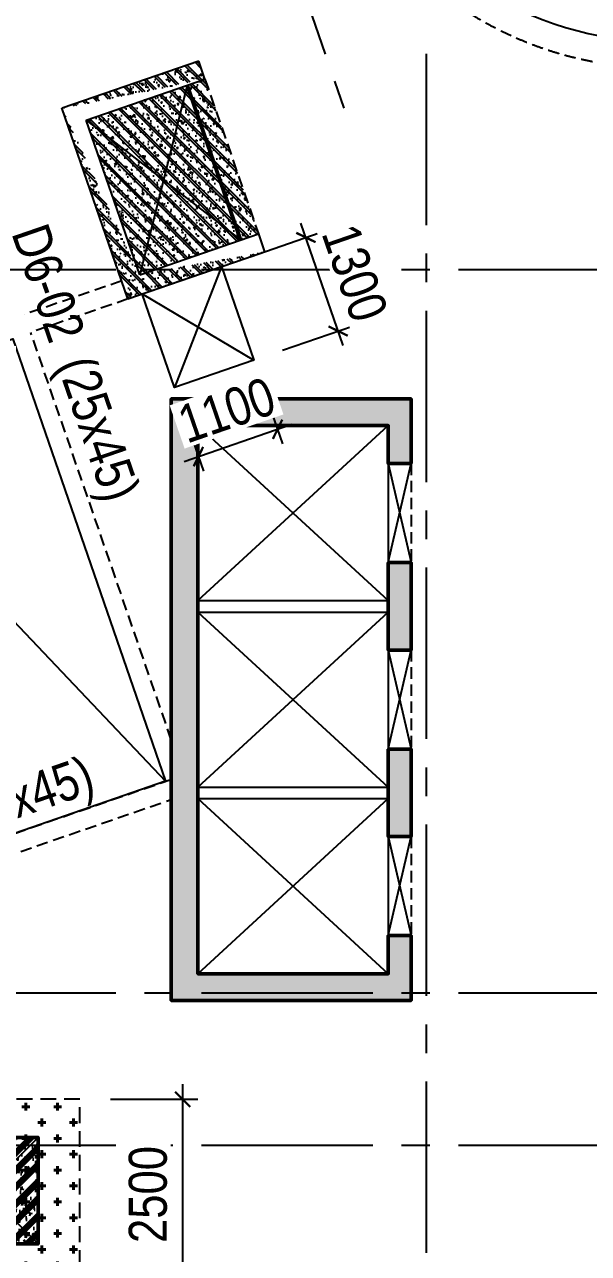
# Model space of a CAD drawing. Header units: millimetres. Extents: x -80883 to 1826631, y -376836 to 309394.
# Drawn here: x 1561024 to 1568432, y -328750 to -312610 of the extents above; entities that cross this region are included whole.
import ezdxf
from ezdxf.enums import TextEntityAlignment as Align

# ---------------------------------------------------------------- set-up
doc = ezdxf.new("R2010")
doc.units = ezdxf.units.MM
doc.header["$LTSCALE"] = 100
doc.header["$PDMODE"] = 32
doc.header["$PDSIZE"] = 2.5
for name, pattern in [('CENTER2', [1.125, 0.75, -0.125, 0.125, -0.125]), ('DASHED', [4.5, 3, -1.5]), ('HIDDEN', [0.375, 0.25, -0.125])]:
    doc.linetypes.add(name, pattern=pattern)
for name, color, linetype, lineweight in [('0-Hatch', 250, 'Continuous', 40), ('ccu12-Tencaukien', 9, 'Continuous', 15), ('KT-Net cot vach', 6, 'Continuous', 50), ('ST_MBDV Cot vach 220805$0$Xref_ST_MBDV Cot vach 30.7.2022$0$KT-Net cot vach', 6, 'Continuous', 50)]:
    doc.layers.add(name, color=color, linetype=linetype, lineweight=lineweight)
for name, color, linetype in [('0-khuat', 3, 'HIDDEN'), ('A-GLAZ', 135, 'Continuous'), ('ccu11-Khuat', 9, 'DASHED'), ('ccu11-Thay', 7, 'Continuous'), ('ccu12-Manh', 8, 'Continuous'), ('ccu12-Text', 31, 'Continuous'), ('ccu12-Truc', 13, 'CENTER2'), ('KC2-DIM', 251, 'Continuous'), ('KT-Hatch', 251, 'Continuous'), ('xref.asix of  podium$0$xref.asix of  podium$0$Xref_ST_MBDV Cot vach 30.7.2022$0$KT-Net cot vach', 6, 'Continuous'), ('Xref_ST_MBDV Cot vach 30.7.2022$0$KT-Net cot vach', 6, 'Continuous'), ('Xref_ST_MBDV Cot vach 30.7.2022|Xref_ST_MBDV Cot vach 30.7.2022|Xref_ST_MBDV Cot vach 30.7.2022|Xref_ST_MBDV Cot vach 30.7.2022|KC-Betong', 6, 'Continuous')]:
    doc.layers.add(name, color=color, linetype=linetype)
doc.styles.add('Arial Narrow', font='ARIALN.TTF')
doc.dimstyles.new('ccu12-200', dxfattribs={"dimscale": 200, "dimtxt": 2.5, "dimasz": 1, "dimexe": 1, "dimexo": 2, "dimgap": 1, "dimtad": 1, "dimdec": 0, "dimrnd": 5, "dimdsep": 46, "dimtxsty": 'Arial Narrow', "dimblk": 'ARCHTICK', "dimcen": -1, "dimdle": 1, "dimclrd": 256, "dimclre": 256, "dimclrt": 3, "dimadec": 0, "dimazin": 2, "dimtfac": 0.1, "dimtdec": 0, "dimtmove": 0, "dimatfit": 1, "dimldrblk": 'ARCHTICK', "dimfxl": 1, "dimtvp": 0.8333333333333334, "dimtolj": 1, "dimtzin": 12, "dimarcsym": 0})

# ---------------------------------------------------------------- blocks, each defined once
blk = doc.blocks.new('Grid-ST-flat-3')
at = {"layer": 'ccu12-Truc', "ltscale": 30}
for p, q in [((361622.2284453712, -32650.9097540056), (374729.8888652188, -70616.82275023795)), ((375799.3874795342, -69862.92378625314), (375799.3874795342, -104409.5824195731)), ((366096.2468389632, -72696.27186137123), (425824.0468604062, -72696.27186137007)), ((366096.2468389795, -82196.27186137065), (425824.0468603974, -82196.27186136972)), ((366096.2468389806, -84196.27186137141), (425824.046860399, -84196.27186136867))]:
    blk.add_line(p, q, dxfattribs=at)
blk = doc.blocks.new('LOI-B2-T1-PN')
at = {"layer": 'KT-Hatch'}
h = blk.add_hatch(dxfattribs=at)
h.set_pattern_fill('BTCT', color=256, scale=30)
h.set_pattern_definition([(49.99999999999999, (106559.8543703833, -42147.03074568097), (215.178054780226, -18.82564049477853), [22.5, -247.5]), (355, (106559.8543703833, -42147.03074568097), (-41.6254000839, 225.6576401100035), [18, -198]), (100.4514, (106577.7858743833, -42148.59954768099), (173.5528145142065, 206.8318626182861), [19.122057, -210.3426336]), (46.18420000000001, (106559.8543703833, -42087.03074568097), (320.1723145876933, -49.65570429870542), [33.75, -371.25]), (96.6356, (106586.5353938832, -42091.16873778094), (280.398811664611, 292.2353612701325), [28.6830864, -315.5139]), (351.1842, (106559.8543703833, -42087.03074568097), (280.3985835400882, 292.2355802775974), [27, -297]), (21, (106589.8543703833, -42102.03074568097), (179.0721156355385, -120.7856671996016), [22.5, -247.5]), (326.0000000000001, (106589.8543703833, -42102.03074568097), (72.99459957647451, 217.5450135140559), [18, -198]), (71.4514, (106604.7770402834, -42112.09622748097), (252.066788574447, 96.75914901298572), [19.122057, -210.3426336]), (37.50000000000001, (106559.8543703833, -42147.03074568097), (3.647956595187201, 99.86815614939344), [0, -195.6, 0, -201, 0, -198.75]), (7.499999999999999, (106559.8543703833, -42147.03074568097), (78.92086123264458, 118.3235135647081), [0, -114.6, 0, -191.1, 0, -75.75]), (327.5, (106492.9543703834, -42147.03074568097), (160.1467308517227, -6.766461520313927), [0, -75, 0, -234, 0, -310.5]), (317.5, (106462.9543703834, -42147.03074568097), (174.9558508027159, 30.03149469969532), [0, -97.5, 0, -155.4, 0, -220.5]), (45, (106559.8543703833, -42147.03074568097), (-79.5495128834866, 79.5495128834866), []), (45, (106612.8873788833, -42147.03074568097), (-79.5495128834866, 79.5495128834866), [])])
h.paths.add_polyline_path([(69636.8044904063, -22526.61616688792), (69936.80449040676, -22526.61616688792), (69936.80449040676, -21376.61616688804), (69636.8044904063, -21376.61616688804)], flags=17)
h.paths.add_polyline_path([(69936.80449040583, -18926.61616688804), (69636.80449040537, -18926.61616688804), (69636.80449040537, -20076.61616688792), (69936.80449040583, -20076.61616688792)], flags=17)
h.paths.add_polyline_path([(69636.8044904049, -17626.6161668881), (69936.8044904049, -17626.61616688792), (69936.8044904049, -17126.61616688786), (72436.80449040863, -17126.61616688699), (72436.80449041096, -24326.61616688705), (69936.80449040723, -24326.61616688786), (69936.80449040723, -23826.61616688798), (69636.80449040723, -23826.61616688804), (69636.8044904077, -24676.61616688804), (72786.80449041142, -24676.61616688699), (72786.8044904077, -13976.61616688693), (69636.80449040397, -13976.61616688804), (69636.80449040397, -14901.61616688716), (69936.80449040397, -14901.61616688705), (69936.80449040397, -14326.6161668881), (72436.8044904077, -14326.61616688705), (72436.80449040863, -16776.61616688705), (69936.8044904049, -16776.61616688792), (69936.80449040444, -16201.61616688705), (69636.80449040397, -16201.61616688722)])
h.paths.add_polyline_path([(66336.80449040723, -24326.6161668892), (63836.80449040723, -24326.61616689002), (63836.8044904049, -17126.61616689002), (66336.8044904049, -17126.6161668892), (66336.8044904049, -17626.6161668881), (66636.8044904049, -17626.61616688798), (66636.8044904049, -16776.61616688909), (63486.8044904049, -16776.61616689019), (63486.80449040723, -24676.61616689013), (66636.8044904077, -24676.61616688909), (66636.80449040723, -23826.61616688792), (66336.80449040723, -23826.61616688804)])
h.paths.add_polyline_path([(66336.8044904063, -22526.61616688786), (66636.80449040676, -22526.61616688786), (66636.80449040676, -21376.61616688798), (66336.8044904063, -21376.61616688798)], flags=17)
h.paths.add_polyline_path([(66336.8044904049, -20076.61616688792), (66636.80449040583, -20076.61616688792), (66636.80449040583, -18926.61616688792), (66336.8044904049, -18926.61616688792)], flags=17)
at = {"ltscale": 0.5}
for points in [[(63836.80449040537, -19426.61616689002), (66336.8044904049, -19426.61616688914)], [(63836.8044904049, -19576.61616688996), (66336.8044904042, -19576.61616688914)], [(63836.8044904063, -21876.61616688996), (66336.8044904056, -21876.61616688914)], [(63836.80449040583, -22026.61616688996), (66336.8044904049, -22026.61616688914)]]:
    blk.add_lwpolyline(points, dxfattribs=at)
at = {"layer": 'ccu11-Khuat', "color": 6, "ltscale": 0.5}
for points in [[(66636.8044904049, -17626.61616688798), (66636.8044904049, -18926.61616688792)], [(66636.8044904049, -20076.6161668878), (66636.8044904049, -21376.61616688775)], [(66636.8044904063, -22526.61616688775), (66636.8044904063, -23826.61616688769)]]:
    blk.add_lwpolyline(points, dxfattribs=at)
at = {"layer": 'ccu11-Thay', "color": 6, "ltscale": 0.5}
for points in [[(66336.8044904049, -17626.6161668881), (66336.8044904049, -18926.61616688792)], [(66336.8044904049, -20076.61616688792), (66336.8044904049, -21376.61616688775)], [(66336.8044904063, -22526.61616688786), (66336.8044904063, -23826.61616688769)]]:
    blk.add_lwpolyline(points, dxfattribs=at)
at = {"layer": 'KC2-DIM', "color": 252, "ltscale": 0.5}
for points in [[(63836.80449040118, -17126.61616689007), (66336.80449040537, -19426.61616688926)], [(63836.8044904063, -19426.61616689007), (66336.8044904049, -17126.6161668892)], [(63836.80449040118, -19576.61616689002), (66336.80449040537, -21876.6161668892)], [(63836.8044904063, -21876.61616689002), (66336.8044904049, -19576.61616688914)], [(63836.80449040118, -22026.61616689002), (66336.80449040537, -24326.6161668892)], [(63836.8044904063, -24326.61616689002), (66336.8044904049, -22026.61616688914)]]:
    blk.add_lwpolyline(points, dxfattribs=at)
at = {"layer": 'KC2-DIM', "ltscale": 0.5}
for points in [[(66336.8044904049, -17626.6161668881), (66636.8044904049, -18926.61616688792)], [(66336.8044904049, -18926.61616688792), (66636.8044904049, -17626.61616688798)], [(66336.8044904049, -20076.61616688792), (66636.8044904049, -21376.61616688775)], [(66336.8044904049, -21376.61616688775), (66636.8044904049, -20076.6161668878)], [(66336.8044904063, -22526.61616688786), (66636.8044904063, -23826.61616688769)], [(66336.8044904063, -23826.61616688769), (66636.8044904063, -22526.61616688775)]]:
    blk.add_lwpolyline(points, dxfattribs=at)
at = {"layer": 'ST_MBDV Cot vach 220805$0$Xref_ST_MBDV Cot vach 30.7.2022$0$KT-Net cot vach'}
blk.add_lwpolyline([(66636.8044904049, -17626.61616688798), (66636.8044904049, -16776.61616688909), (63486.8044904049, -16776.61616689019), (63486.80449040723, -24676.61616689013), (66636.8044904077, -24676.61616688909), (66636.80449040723, -23826.61616688792), (66336.80449040723, -23826.61616688804), (66336.80449040723, -24326.6161668892), (63836.80449040723, -24326.61616689002), (63836.8044904049, -17126.61616689002), (66336.8044904049, -17126.6161668892), (66336.8044904049, -17626.6161668881)], close=True, dxfattribs=at)
at = {"layer": 'ST_MBDV Cot vach 220805$0$Xref_ST_MBDV Cot vach 30.7.2022$0$KT-Net cot vach', "color": 6}
for points in [[(66336.8044904049, -18926.61616688792), (66636.80449040583, -18926.61616688792), (66636.80449040583, -20076.61616688792), (66336.8044904049, -20076.61616688792)], [(66336.8044904063, -21376.61616688798), (66636.80449040676, -21376.61616688798), (66636.80449040676, -22526.61616688786), (66336.8044904063, -22526.61616688786)]]:
    blk.add_lwpolyline(points, close=True, dxfattribs=at)
blk = doc.blocks.new('LOI-KD-PN')
at = {"layer": 'xref.asix of  podium$0$xref.asix of  podium$0$Xref_ST_MBDV Cot vach 30.7.2022$0$KT-Net cot vach'}
h = blk.add_hatch(dxfattribs=at)
h.set_pattern_fill('1BETONG2-BOP', color=250, scale=30, angle=1.959221683781526e-11, style=0, pattern_type=2)
h.set_pattern_definition([(50.0000000000196, (116462.5052077193, -202415.597105924), (215.1780547802325, -18.82564049470495), [22.5, -247.5]), (355.0000000000196, (116462.5052077193, -202415.597105924), (-41.62540008397717, 225.6576401099893), [18, -198]), (100.4514000000195, (116480.4367117193, -202417.1659079241), (173.5528145141357, 206.8318626183454), [19.122057, -210.3426336]), (46.18420000001959, (116462.5052077193, -202355.597105924), (320.1723145877103, -49.65570429859594), [33.75, -371.25]), (96.63560000001934, (116489.1862312183, -202359.7350980241), (280.3988116645111, 292.2353612702284), [28.68308639999998, -315.5138999999996]), (351.1842000000196, (116462.5052077193, -202355.597105924), (280.3985835399882, 292.2355802776933), [27, -297]), (21.00000000001959, (116492.5052077193, -202370.597105924), (179.0721156355798, -120.7856671995404), [22.5, -247.5]), (226.0000000000196, (116492.5052077193, -202370.597105924), (201.5646367418432, -109.6619427481084), [18, -198]), (71.4514000000196, (116507.427877618, -202380.6625877242), (252.0667885744139, 96.7591490130719), [19.122057, -210.3426336]), (67.5000000000196, (116462.5052077193, -202415.597105924), (-46.77485499139181, 88.31233855206342), [0, -195.6, 0, -201, 0, -198.75]), (4.500000000019592, (116462.5052077193, -202415.597105924), (85.00527716358108, 114.0309565615529), [0, -114.5999999999988, 0, -191.0999999999975, 0, -75.74999999999876]), (327.5000000000196, (116395.6052077189, -202415.5971059243), (160.146730851725, -6.766461520259165), [0, -74.99999999999876, 0, -233.9999999999975, 0, -310.4999999999951]), (317.5000000000196, (116365.6052077189, -202415.5971059243), (174.9558508027056, 30.03149469975515), [0, -97.5, 0, -155.4, 0, -220.5]), (315.0000000000196, (116462.5052077193, -202415.597105924), (90.15611460125399, 90.15611460131564), []), (315.0000000000196, (116462.5052077193, -202378.847105924), (90.15611460125399, 90.15611460131564), [])])
edge = h.paths.add_edge_path()
edge.add_line((360.6418855860829, 4437.403951028595), (-1435.29047197476, 3817.361773282057))
edge.add_line((442.2284024748951, 4201.091252757935), (-1117.40916496329, 3662.62930102367))
edge.add_line((-570.4991636015475, 1312.476543052355), (-1436.987392965704, 3822.231577460188))
edge.add_line((-415.7769247964025, 1630.374288916821), (-1117.409164961427, 3662.62930102367))
edge.add_line((-570.4991636015475, 1312.476543052355), (1225.447126176208, 1932.523638988845))
edge.add_line((-415.7769247964025, 1630.374288916821), (1143.860642641783, 2168.836240651086))
edge.add_line((1143.860642641783, 2168.836240651086), (1225.447126176208, 1932.523638988845))
edge.add_line((442.2284024748951, 4201.091252757935), (360.6418855860829, 4437.403951028595))
at = {"layer": 'Xref_ST_MBDV Cot vach 30.7.2022$0$KT-Net cot vach'}
h = blk.add_hatch(dxfattribs=at)
h.set_pattern_fill('1BETONG2-BOP', color=250, scale=30, angle=1.959221683781526e-11, style=0, pattern_type=2)
h.set_pattern_definition([(50.0000000000196, (116462.5052077183, -202415.5971059242), (215.1780547802325, -18.82564049470495), [22.5, -247.5]), (355.0000000000196, (116462.5052077183, -202415.5971059242), (-41.62540008397717, 225.6576401099893), [18, -198]), (100.4514000000195, (116480.4367117183, -202417.1659079242), (173.5528145141357, 206.8318626183454), [19.122057, -210.3426336]), (46.18420000001959, (116462.5052077183, -202355.5971059242), (320.1723145877103, -49.65570429859594), [33.75, -371.25]), (96.63560000001934, (116489.1862312183, -202359.7350980241), (280.3988116645111, 292.2353612702284), [28.68308639999998, -315.5138999999996]), (351.1842000000196, (116462.5052077183, -202355.5971059242), (280.3985835399882, 292.2355802776933), [27, -297]), (21.00000000001959, (116492.5052077183, -202370.5971059242), (179.0721156355798, -120.7856671995404), [22.5, -247.5]), (226.0000000000196, (116492.5052077183, -202370.5971059242), (201.5646367418432, -109.6619427481084), [18, -198]), (71.4514000000196, (116507.4278776185, -202380.6625877242), (252.0667885744139, 96.7591490130719), [19.122057, -210.3426336]), (67.5000000000196, (116462.5052077183, -202415.5971059242), (-46.77485499139181, 88.31233855206342), [0, -195.6, 0, -201, 0, -198.75]), (4.500000000019592, (116462.5052077183, -202415.5971059242), (85.00527716358108, 114.0309565615529), [0, -114.5999999999991, 0, -191.0999999999983, 0, -75.74999999999913]), (327.5000000000196, (116395.6052077184, -202415.5971059242), (160.146730851725, -6.766461520259165), [0, -74.99999999999913, 0, -233.9999999999983, 0, -310.4999999999965]), (317.5000000000196, (116365.6052077184, -202415.5971059242), (174.9558508027056, 30.03149469975515), [0, -97.5, 0, -155.4, 0, -220.5]), (315.0000000000196, (116462.5052077183, -202415.5971059242), (90.15611460125399, 90.15611460131564), []), (315.0000000000196, (116462.5052077183, -202378.8471059242), (90.15611460125399, 90.15611460131564), [])])
edge = h.paths.add_edge_path()
edge.add_line((360.6418855867814, 4437.403951028653), (-1435.290471974877, 3817.361773282173))
edge.add_line((442.2284024755936, 4201.091252757935), (-1117.409164962359, 3662.62930102367))
edge.add_line((-570.499163600849, 1312.476543052355), (-1436.987392965821, 3822.23157746013))
edge.add_line((-415.7769247966353, 1630.374288916821), (-1117.409164962359, 3662.62930102367))
edge.add_line((-570.499163600849, 1312.476543052355), (1225.447126176325, 1932.523638988787))
edge.add_line((-415.7769247966353, 1630.374288916821), (1143.860642641317, 2168.836240651028))
edge.add_line((1143.860642641084, 2168.836240651028), (1225.447126175975, 1932.523638988787))
edge.add_line((442.2284024755936, 4201.091252757935), (360.6418855868978, 4437.403951028653))
at = {"layer": 'ccu11-Khuat', "color": 6, "ltscale": 0.5, "elevation": 5.849214727798868e-05}
blk.add_lwpolyline([(442.2284024746623, 4201.091252757935), (1143.864305755822, 2168.837505334464)], dxfattribs=at)
at = {"layer": 'KC2-DIM', "color": 252, "ltscale": 0.5}
for points, elevation in [([(205.9159478715155, 4119.504343272652), (-415.7769247964025, 1630.374288916879)], 5.849214727798868e-05), ([(-1117.409164962592, 3662.62930102367), (907.5518511524424, 2087.250595849182)], 6.255962972533113e-05)]:
    blk.add_lwpolyline(points, dxfattribs=dict(at, elevation=elevation))
at = {"layer": 'ST_MBDV Cot vach 220805$0$Xref_ST_MBDV Cot vach 30.7.2022$0$KT-Net cot vach', "color": 6, "elevation": 5.849214727798868e-05}
blk.add_lwpolyline([(205.9159478715155, 4119.504343272652), (907.5518511524424, 2087.250595849182)], dxfattribs=at)
at = {"layer": 'xref.asix of  podium$0$xref.asix of  podium$0$Xref_ST_MBDV Cot vach 30.7.2022$0$KT-Net cot vach'}
for p, q in [((360.6418855860829, 4437.403951028595, 6.058219431352707e-05), (-1435.29047197476, 3817.361773282173, 6.526592641280249e-05)), ((442.2284024748951, 4201.091252757935, 5.849214727801644e-05), (360.6418855860829, 4437.403951028595, 6.058219431352707e-05)), ((-1117.40916496329, 3662.62930102367, 6.255962972533113e-05), (442.2284024748951, 4201.091252757935, 5.849214727801644e-05)), ((-570.4991636015475, 1312.476543052355, 4.311176667534666e-05), (-1436.987392965704, 3822.231577460188, 6.530907603666258e-05)), ((-415.7769247964025, 1630.374288916821, 4.45855276371282e-05), (-1117.40916496329, 3662.62930102367, 6.255962972533113e-05)), ((-415.7769247964025, 1630.374288916821, 4.45855276371282e-05), (1143.860642641783, 2168.836240651086, 4.05180451898135e-05)), ((1143.860642641783, 2168.836240651086, 4.05180451898135e-05), (1225.447126176208, 1932.523638988845, 3.842799900875826e-05)), ((-570.4991636015475, 1312.476543052355, 4.311176667534666e-05), (1225.447126176208, 1932.523638988845, 3.842799900874438e-05))]:
    blk.add_line(p, q, dxfattribs=at)
at = {"layer": 'Xref_ST_MBDV Cot vach 30.7.2022$0$KT-Net cot vach'}
for p, q in [((360.6418855867814, 4437.403951028653, 6.058219431354095e-05), (-1435.29047197476, 3817.361773282173, 6.526592641280249e-05)), ((442.2284024755936, 4201.091252757935, 5.849214727803032e-05), (360.6418855867814, 4437.403951028653, 6.058219431354095e-05)), ((442.2320668317843, 4201.092513844837, 2.881135378197952e-05), (360.6455499429721, 4437.405212115613, 3.090140081749015e-05)), ((-1117.409164962592, 3662.62930102367, 6.255962972533113e-05), (442.2284024755936, 4201.091252757935, 5.849214727801644e-05)), ((-570.499163600849, 1312.476543052355, 4.311176667536054e-05), (-1436.987392965937, 3822.23157746013, 6.530907603667646e-05)), ((-415.7769247966353, 1630.374288916821, 4.458552763714208e-05), (-1117.409164962592, 3662.62930102367, 6.255962972533113e-05)), ((-415.7769247966353, 1630.374288916821, 4.458552763714208e-05), (1143.860642641084, 2168.836240651028, 4.051804518982738e-05)), ((1143.860642641084, 2168.836240651028, 4.051804518982738e-05), (1225.447126175975, 1932.523638988787, 3.842799900875826e-05)), ((1143.864306997275, 2168.837501737988, 1.083725169377658e-05), (1225.450790532166, 1932.524900075747, 8.747205512721345e-06)), ((-570.499163600849, 1312.476543052355, 4.311176667536054e-05), (1225.447126175975, 1932.523638988787, 3.842799900875826e-05))]:
    blk.add_line(p, q, dxfattribs=at)
blk = doc.blocks.new('*U151')
h = blk.add_hatch()
h.set_pattern_fill('VATLIEU04', color=250, scale=40, style=0, pattern_type=2)
h.set_pattern_definition([(49.99999999999999, (550, -550), (286.9040730403014, -25.10085399303804), [30, -330]), (355, (550, -550), (-55.50053344520001, 300.8768534800047), [24, -264]), (100.4514, (573.908672, -552.091736), (231.4037526856086, 275.7758168243814), [25.496076, -280.4568448]), (46.18420000000001, (550, -470), (426.8964194502578, -66.20760573160723), [45, -495]), (96.6356, (585.574698, -475.5173228), (373.8650822194813, 389.6471483601767), [38.2441152, -420.6852]), (351.1842, (550, -470), (373.8647780534509, 389.6474403701299), [36, -396]), (21, (590, -490), (238.7628208473847, -161.0475562661355), [30, -330]), (326.0000000000001, (590, -490), (97.32613276863269, 290.0600180187412), [24, -264]), (71.4514, (609.8968932, -503.4206424), (336.089051432596, 129.012198683981), [25.496076, -280.4568448]), (37.50000000000001, (550, -550), (4.863942126916267, 133.1575415325246), [0, -260.8, 0, -268, 0, -265]), (7.499999999999999, (550, -550), (105.2278149768594, 157.7646847529441), [0, -152.8, 0, -254.8, 0, -101]), (327.5, (460.8, -550), (213.5289744689636, -9.021948693751902), [0, -100, 0, -312, 0, -414]), (317.5, (420.8, -550), (233.2744677369545, 40.04199293292709), [0, -130, 0, -207.2, 0, -294]), (45, (550, -550), (-120.2081528017131, 120.2081528017131), []), (45, (550, -501), (-120.2081528017131, 120.2081528017131), [])])
h.paths.add_polyline_path([(-475, 475), (1025, 475), (1025, -1025), (-475, -1025)])
at = {"color": 6, "ltscale": 0.25}
blk.add_lwpolyline([(-475, 475), (1025, 475), (1025, -1025), (-475, -1025)], close=True, dxfattribs=at)
at = {"layer": 'Defpoints', "linetype": 'ByBlock', "ltscale": 30}
for p, q in [((1025, 475), (-475, -1025)), ((-475, 475), (1025, -1025))]:
    blk.add_line(p, q, dxfattribs=at)
blk = doc.blocks.new('*U150')
h = blk.add_hatch()
h.set_pattern_fill('VATLIEU04', color=250, scale=40, style=0, pattern_type=2)
h.set_pattern_definition([(49.99999999999999, (-549.9999999999709, 3049.999999999996), (286.9040730403014, -25.10085399303804), [30, -330]), (355, (-549.9999999999709, 3049.999999999996), (-55.50053344520001, 300.8768534800047), [24, -264]), (100.4514, (-526.0913279999709, 3047.908263999996), (231.4037526856086, 275.7758168243814), [25.496076, -280.4568448]), (46.18420000000001, (-549.9999999999709, 3129.999999999996), (426.8964194502578, -66.20760573160723), [45, -495]), (96.6356, (-514.4253019999708, 3124.482677199996), (373.8650822194813, 389.6471483601767), [38.2441152, -420.6852]), (351.1842, (-549.9999999999709, 3129.999999999996), (373.8647780534509, 389.6474403701299), [36, -396]), (21, (-509.9999999999709, 3109.999999999996), (238.7628208473847, -161.0475562661355), [30, -330]), (326.0000000000001, (-509.9999999999709, 3109.999999999996), (97.32613276863269, 290.0600180187412), [24, -264]), (71.4514, (-490.1031067999709, 3096.579357599996), (336.089051432596, 129.012198683981), [25.496076, -280.4568448]), (37.50000000000001, (-549.9999999999709, 3049.999999999996), (4.863942126916267, 133.1575415325246), [0, -260.8, 0, -268, 0, -265]), (7.499999999999999, (-549.9999999999709, 3049.999999999996), (105.2278149768594, 157.7646847529441), [0, -152.8, 0, -254.8, 0, -101]), (327.5, (-639.1999999999709, 3049.999999999996), (213.5289744689636, -9.021948693751902), [0, -100, 0, -312, 0, -414]), (317.5, (-679.1999999999709, 3049.999999999996), (233.2744677369545, 40.04199293292709), [0, -130, 0, -207.2, 0, -294]), (45, (-549.9999999999709, 3049.999999999996), (-120.2081528017131, 120.2081528017131), []), (45, (-549.9999999999709, 3098.999999999996), (-120.2081528017131, 120.2081528017131), [])])
h.paths.add_polyline_path([(-475, -474.9999999999998), (-75, -475.0000000000038), (-74.9999999999709, 2524.999999999996), (-474.9999999999709, 2525)])
at = {"color": 6, "ltscale": 0.25}
blk.add_lwpolyline([(-475, -474.9999999999998), (-75, -475.0000000000038), (-74.9999999999709, 2524.999999999996), (-474.9999999999709, 2525)], close=True, dxfattribs=at)
at = {"layer": 'Defpoints', "linetype": 'ByBlock', "ltscale": 30}
for p, q in [((-75, -475.0000000000038), (-474.9999999999709, 2525)), ((-475, -474.9999999999998), (-74.9999999999709, 2524.999999999996))]:
    blk.add_line(p, q, dxfattribs=at)
blk = doc.blocks.new('MBDVCOTVACH-T2-T6-PN')
at = {"layer": 'KT-Net cot vach', "xscale": 0.9333333333333333, "yscale": 0.9333333333333333, "zscale": 0.9333333333333333}
blk.add_blockref('*U151', (60780.13856793079, -26919.94949445577), dxfattribs=at)
at = {"layer": 'Xref_ST_MBDV Cot vach 30.7.2022|Xref_ST_MBDV Cot vach 30.7.2022|Xref_ST_MBDV Cot vach 30.7.2022|Xref_ST_MBDV Cot vach 30.7.2022|KC-Betong', "linetype": 'ByBlock', "xscale": -0.9999999999999989, "rotation": 289.0471379532163}
blk.add_blockref('*U150', (59241.89047800889, -11945.67000419629), dxfattribs=at)
blk = doc.blocks.new('*U693')
at = {"layer": 'ccu12-Tencaukien', "color": 8, "ltscale": 10000}
blk.add_line((360.6565736538532, -155.3215232637356), (354.4065714950475, -155.3215232637356), dxfattribs=at)
at = {"layer": 'ccu12-Text', "color": 2, "style": 'Arial Narrow', "width": 0.8}
blk.add_attdef('SH', text='', height=300, dxfattribs=at).set_placement((275.6048113084853, 5.864471777974813), align=Align.BOTTOM_RIGHT)
at = {"layer": 'ccu12-Text', "color": 31, "style": 'Arial Narrow', "width": 0.8}
for tag, p in [('(', (507.5315725744504, -75.41116959831947)), ('KT', (632.605666770517, -75.41116959831947)), (')', (962.8971199221714, -75.41116959831947))]:
    blk.add_attdef(tag, text='', height=250, dxfattribs=at).set_placement(p, align=Align.BOTTOM_LEFT)
blk = doc.blocks.new('MBKC-T6-PN')
at = {"layer": 'ccu11-Khuat', "ltscale": 0.5}
for p, q in [((62834.71884077182, -15227.827014465, 1.470225069615539e-08), (61558.62709774124, -15668.39530091808, 1.470225069615539e-08)), ((62916.30532691325, -15464.13962367509, 1.470225069615539e-08), (61640.21358333342, -15904.70791031764, 1.470225069615539e-08)), ((63486.80449040607, -21253.29858161561, 1.470225069615539e-08), (61640.21358333365, -15904.70791031758, 1.470225069615539e-08)), ((58873.73814879521, -23366.0784705304, 1.470225069615539e-08), (63486.80449040607, -21773.42597347358, 1.470225069615539e-08)), ((58955.32463232987, -23602.39107219275, 1.470225069615539e-08), (63486.8044904063, -22037.90615546209, 1.470225069615539e-08))]:
    blk.add_line(p, q, dxfattribs=at)
at = {"layer": 'ccu11-Khuat', "ltscale": 0.5, "elevation": -0.0003901197252574179}
blk.add_lwpolyline([(31224.41949791997, 10401.15608117677, -0.1203839840985264), (42572.85465626395, 11719.39024886949), (58379.85115727969, 7611.132730447047, -0.2258253160871416), (60186.44089432061, 5977.409135053749), (65551.80771612958, -9531.095751609828, 0.2919429440186994), (69736.50495830015, -12426.6161779894), (99368.00793614518, -12426.6161779894, -0.2609853684017961), (101894.5837610736, -14307.26193159987), (105248.9736585456, -29866.61846812873, -0.450430548376512), (100589.6931814908, -35326.6158653514), (55455.61416863091, -35326.6158653514, -0.3270381078692864), (50922.90468503162, -31997.94642836676), (46413.0024276413, -18965.37748569861, 0.4276044270060953), (30445.87231722521, -12504.80555859185), (12824.43251889106, -18584.35473983688, -0.1315578741241553), (10225.70651983377, -18473.84767023224), (9061.065310114762, -18020.38528109412, -0.1846755877232493), (7455.469289202709, -16623.04162249499), (2976.957835427951, -9107.263866643538, -0.02202630655650502), (-406.9169527727645, -3413.25466246967, -0.3992423458823245), (1800.966408062493, 257.1217708188342)], format="xyb", close=True, dxfattribs=at)
at = {"layer": 'ccu11-Thay', "elevation": -0.0003901197252574179}
blk.add_lwpolyline([(31106.50862324028, 10730.72166345781, -0.1205795836710196), (42638.87427653908, 12063.859528495), (58473.93031160696, 7948.309303218033, -0.2272385897093211), (60513.964432284, 6101.209794561379), (65878.81921774126, -9405.815059417277, 0.2908633368540378), (69743.13952882006, -12076.6161779894), (99390.07919017388, -12076.6161779894, -0.2655275921417467), (102229.2245215473, -14198.71881677723), (105593.7353260962, -29805.02123810095, -0.4513714951595503), (100592.7770390881, -35676.6158653514), (55455.39553553029, -35676.6158653514, -0.3267809868965265), (50590.57907296135, -32107.86789232772), (46084.8424524439, -19087.33667168533, 0.427810969143063), (30575.2745344413, -12830.40558466513), (12920.16765186726, -18921.57020124164, -0.1330764012900887), (10109.49357222929, -18804.19336872117), (8937.306803341722, -18347.79305564612, -0.183720991931343), (7150.621857264778, -16795.18900673359), (2680.126648878446, -9292.86400619999, -0.02215701127767281), (-737.5723420327995, -3537.213185448665, -0.4024491153328594), (1696.95094252727, 591.477936539799), (31106.50862324028, 10730.72166345781)], format="xyb", dxfattribs=at)
at = {"layer": 'ccu11-Thay', "elevation": 1.470225069615539e-08}
blk.add_lwpolyline([(60764.23894999898, -22713.38661975134), (58757.19985070452, -16900.06299943721), (61403.90097388555, -15986.29438917787), (63410.94008861785, -21799.61800416256)], close=True, dxfattribs=at)
at = {"layer": 'ccu12-Manh', "ltscale": 0.5, "elevation": 1.470225069615539e-08}
blk.add_lwpolyline([(58757.19985070452, -16900.06299943721), (63410.94008861785, -21799.61800416256)], dxfattribs=at)
blk = doc.blocks.new('_ARCHTICK')
at = {"color": 0, "linetype": 'ByBlock', "const_width": 0.15}
blk.add_lwpolyline([(-0.5, -0.5), (0.5, 0.5)], dxfattribs=at)
blk = doc.blocks.new('*D1019')
at = {"layer": 'Defpoints', "color": 0, "ltscale": 0.5, "transparency": 16777216}
for p in [(1564719.804679454, -315406.3452677534), (1563610.415012968, -315789.3599155758, -1.851857928674104e-05), (1564034.664672234, -317018.1854727073, -2.037107599055724e-05)]:
    blk.add_point(p, dxfattribs=at)
at = {"layer": 'KC2-DIM', "lineweight": -2, "ltscale": 0.5, "transparency": 16777216}
for p, q in [((1565209.32351662, -316824.2209092973), (1564654.535501554, -315217.2951833412)), ((1563988.515181792, -315658.8215597763), (1564908.854763866, -315341.0760898537)), ((1564412.764841059, -316887.6471169078), (1565333.104423132, -316569.9016469853))]:
    blk.add_line(p, q, dxfattribs=at)
at = {"layer": 'KC2-DIM', "lineweight": -2, "ltscale": 0.5, "transparency": 16777216, "xscale": 200, "yscale": 200, "zscale": 200}
for p, rotation in [((1564719.804679454, -315406.3452677534), 109.0471352481389), ((1565144.05433872, -316635.170824885), 289.0471352481389)]:
    blk.add_blockref('_ARCHTICK', p, dxfattribs=dict(at, rotation=rotation))
at = {"layer": 'KC2-DIM', "color": 3, "ltscale": 0.5, "transparency": 16777216, "insert": (1565362.289259568, -315872.1771705036), "char_height": 500, "attachment_point": 5, "rotation": 289.04713524813894, "style": 'Arial Narrow', "bg_fill": 3, "box_fill_scale": 1.1, "bg_fill_color": 256, "bg_fill_true_color": 13158600, "bg_fill_transparency": 0}
blk.add_mtext('\\A1;1300', dxfattribs=at)
blk = doc.blocks.new('*D1016')
at = {"layer": 'Defpoints', "color": 0, "ltscale": 0.5, "transparency": 16777216}
blk.add_point((1564034.664682445, -317018.1855022824, -2.037107599055724e-05), dxfattribs=at)
at = {"layer": 'KC2-DIM', "lineweight": -2, "ltscale": 0.5, "transparency": 16777216}
for p, q in [((1564165.203049562, -317396.2856671998), (1564413.142152729, -318114.4332729005)), ((1563125.427648175, -317755.2661587709), (1563373.366751342, -318473.4137644715)), ((1563119.047485325, -318349.6328655711), (1564536.923051629, -317860.1140068834))]:
    blk.add_line(p, q, dxfattribs=at)
at = {"layer": 'KC2-DIM', "lineweight": -2, "ltscale": 0.5, "transparency": 16777216, "xscale": 200, "yscale": 200, "zscale": 200}
for p, rotation in [((1564347.87296917, -317925.3831904417), 19.04713696310858), ((1563308.097567783, -318284.3636820128), 199.0471369631086)]:
    blk.add_blockref('_ARCHTICK', p, dxfattribs=dict(at, rotation=rotation))
at = {"layer": 'KC2-DIM', "color": 3, "ltscale": 0.5, "transparency": 16777216, "insert": (1563679.40437978, -317674.5136901937), "char_height": 500, "attachment_point": 5, "rotation": 19.04713696310858, "style": 'Arial Narrow', "bg_fill": 3, "box_fill_scale": 1.1, "bg_fill_color": 256, "bg_fill_true_color": 13158600, "bg_fill_transparency": 0}
blk.add_mtext('\\A1;1100', dxfattribs=at)
at = {"layer": 'Defpoints', "color": 0, "ltscale": 0.5, "transparency": 16777216}
for p in [(1562994.889281058, -317377.1659938535, -1.851857928674104e-05), (1564347.87296917, -317925.3831904417)]:
    blk.add_point(p, dxfattribs=at)
blk = doc.blocks.new('MC3000X3000')
at = {"layer": '0-Hatch', "ltscale": 2}
h = blk.add_hatch(dxfattribs=at)
h.set_pattern_fill('CROSS', color=256, scale=1000, style=0)
h.set_pattern_definition([(360, (0, -4.656612873077393e-10), (250, 250), [125, -375]), (90, (62.5, -62.50000000046566), (-250, 250), [125, -375])])
h.paths.add_polyline_path([(7876789.000000002, 1547059), (7876789.000000002, 1550059), (7873789.000000002, 1550059), (7873789.000000002, 1547059)])
at = {"layer": '0-khuat', "ltscale": 10}
blk.add_lwpolyline([(7873789.000000002, 1547059), (7876789.000000002, 1547059), (7876789.000000002, 1550059), (7873789.000000002, 1550059)], close=True, dxfattribs=at)
blk = doc.blocks.new('MBKC-N-T3')
at = {"layer": '0-khuat', "linetype": 'HIDDEN', "ltscale": 10, "xscale": 0.8333333333333395, "yscale": 0.8333333333333395, "zscale": 0.8333333333333395, "rotation": 90}
blk.add_blockref('MC3000X3000', (1351502.637806758, -6589967.449499353), dxfattribs=at)
blk = doc.blocks.new('*D1234')
at = {"layer": 'Defpoints', "color": 0, "ltscale": 0.5, "transparency": 16777216}
for p in [(1561752.135702625, -326726.0699312493), (1563101.516471249, -326726.0699312493), (1561752.135702625, -329226.0699312493)]:
    blk.add_point(p, dxfattribs=at)
at = {"layer": 'KC2-DIM', "lineweight": -2, "ltscale": 0.5, "transparency": 16777216}
for p, q in [((1563101.516471249, -329426.0699312493), (1563101.516471249, -326526.0699312493)), ((1562152.135702625, -326726.0699312493), (1563301.516471249, -326726.0699312493)), ((1562152.135702625, -329226.0699312493), (1563301.516471249, -329226.0699312493))]:
    blk.add_line(p, q, dxfattribs=at)
at = {"layer": 'KC2-DIM', "lineweight": -2, "ltscale": 0.5, "transparency": 16777216, "xscale": 200, "yscale": 200, "zscale": 200}
for p, rotation in [((1563101.516471249, -326726.0699312493), 90), ((1563101.516471249, -329226.0699312493), 270)]:
    blk.add_blockref('_ARCHTICK', p, dxfattribs=dict(at, rotation=rotation))
at = {"layer": 'KC2-DIM', "color": 3, "ltscale": 0.5, "transparency": 16777216, "insert": (1562646.229977387, -327976.0699312497), "char_height": 500, "attachment_point": 5, "rotation": 90, "style": 'Arial Narrow', "bg_fill": 3, "box_fill_scale": 1.1, "bg_fill_color": 256, "bg_fill_true_color": 13158600, "bg_fill_transparency": 0}
blk.add_mtext('\\A1;2500', dxfattribs=at)
blk = doc.blocks.new('*D1067')
at = {"layer": 'Defpoints', "color": 0, "ltscale": 0.5, "transparency": 16777216}
for p in [(65254.47345024568, -14656.89150248159), (64145.08378376043, -15039.90615030378, -1.851857928674104e-05), (64569.33344302652, -16268.73170743545, -2.037107599055724e-05)]:
    blk.add_point(p, dxfattribs=at)
at = {"layer": 'KC2-DIM', "lineweight": -2, "ltscale": 0.5, "transparency": 16777216}
for p, q in [((65743.99228741149, -16074.76714402555), (65189.20427234597, -14467.8414180693)), ((64523.18395258502, -14909.36779450435), (65443.52353465798, -14591.62232458188)), ((64947.43361185111, -16138.19335163602), (65867.77319392408, -15820.44788171355))]:
    blk.add_line(p, q, dxfattribs=at)
at = {"layer": 'KC2-DIM', "lineweight": -2, "ltscale": 0.5, "transparency": 16777216, "xscale": 200, "yscale": 200, "zscale": 200}
for p, rotation in [((65254.47345024568, -14656.89150248159), 109.0471352481389), ((65678.72310951177, -15885.71705961326), 289.0471352481389)]:
    blk.add_blockref('_ARCHTICK', p, dxfattribs=dict(at, rotation=rotation))
at = {"layer": 'KC2-DIM', "color": 3, "ltscale": 0.5, "transparency": 16777216, "insert": (65896.95803035957, -15122.72340523173), "char_height": 500, "attachment_point": 5, "rotation": 289.04713524813894, "style": 'Arial Narrow', "bg_fill": 3, "box_fill_scale": 1.1, "bg_fill_color": 256, "bg_fill_true_color": 13158600, "bg_fill_transparency": 0}
blk.add_mtext('\\A1;1300', dxfattribs=at)
blk = doc.blocks.new('*D1062')
at = {"layer": 'Defpoints', "color": 0, "ltscale": 0.5, "transparency": 16777216}
blk.add_point((64569.33345323731, -16268.73173701047, -2.037107599055724e-05), dxfattribs=at)
at = {"layer": 'KC2-DIM', "lineweight": -2, "ltscale": 0.5, "transparency": 16777216}
for p, q in [((64699.87182035398, -16646.8319019278), (64947.81092352105, -17364.97950762858)), ((63660.09641896708, -17005.81239349887), (63908.03552213415, -17723.95999919965)), ((63653.71625611716, -17600.17910029932), (65071.59182242139, -17110.66024161157))]:
    blk.add_line(p, q, dxfattribs=at)
at = {"layer": 'KC2-DIM', "lineweight": -2, "ltscale": 0.5, "transparency": 16777216, "xscale": 200, "yscale": 200, "zscale": 200}
for p, rotation in [((64882.54173996272, -17175.92942516991), 19.04713696310858), ((63842.76633857582, -17534.90991674098), 199.0471369631086)]:
    blk.add_blockref('_ARCHTICK', p, dxfattribs=dict(at, rotation=rotation))
at = {"layer": 'KC2-DIM', "color": 3, "ltscale": 0.5, "transparency": 16777216, "insert": (64214.07315057209, -16925.0599249219), "char_height": 500, "attachment_point": 5, "rotation": 19.04713696310858, "style": 'Arial Narrow', "bg_fill": 3, "box_fill_scale": 1.1, "bg_fill_color": 256, "bg_fill_true_color": 13158600, "bg_fill_transparency": 0}
blk.add_mtext('\\A1;1100', dxfattribs=at)
at = {"layer": 'Defpoints', "color": 0, "ltscale": 0.5, "transparency": 16777216}
for p in [(63529.55805185041, -16627.71222858154, -1.851857928674104e-05), (64882.54173996272, -17175.92942516991)]:
    blk.add_point(p, dxfattribs=at)
blk = doc.blocks.new('LOMO-PODIUM-PN')
at = {"layer": 'ccu11-Thay', "ltscale": 0.5, "elevation": -2.037107599055724e-05}
blk.add_lwpolyline([(63105.30828127195, -15398.88670634903), (64145.08374989242, -15039.90617144003), (64569.33344302652, -16268.73170743545), (63529.55805777246, -16627.71222653694), (63105.30834151944, -15398.88668667275)], dxfattribs=at)
at = {"layer": 'KC2-DIM', "color": 252, "ltscale": 0.5}
dim = blk.add_linear_dim(base=(65254.47345024568, -14656.89150248159), p1=(64569.33344302652, -16268.73170743545, -2.037107599055724e-05), p2=(64145.08378376043, -15039.90615030378, -1.851857928674104e-05), angle=109.04713524813893, dimstyle='ccu12-200', override={"dimfxl": 150, "dimtfill": 1}, dxfattribs=at)
dim.commit()
dim.dimension.update_dxf_attribs({"geometry": '*D1067', "text_midpoint": (65466.59827987872, -15271.30428104743), "dimtype": 129})
dim = blk.add_linear_dim(base=(64882.54173996272, -17175.92942516991), p1=(63529.55805185041, -16627.71222858154, -1.851857928674104e-05), p2=(64569.33345323731, -16268.73173701047, -2.037107599055724e-05), angle=19.04713696310837, dimstyle='ccu12-200', override={"dimfxl": 150, "dimtfill": 1}, dxfattribs=at)
dim.commit()
dim.dimension.update_dxf_attribs({"geometry": '*D1062', "text_midpoint": (64362.65403926927, -17355.41967095545), "dimtype": 129})
for p, q in [((64145.08378376043, -15039.90615030378, -1.851857928674104e-05), (63529.55805777246, -16627.71222653694, -2.037107599055724e-05)), ((63105.30828127195, -15398.88670634903, -2.037107599055724e-05), (64569.33345323731, -16268.73173701047, -2.037107599055724e-05))]:
    blk.add_line(p, q, dxfattribs=at)

msp = doc.modelspace()

# ---------------------------------------------------------------- linework, layer by layer
at = {"layer": 'A-GLAZ'}
msp.add_lwpolyline([(1530571.839852448, -290018.7321018141, -0.1205795836710196), (1542104.205505747, -288685.5942367769), (1557939.261540815, -292801.1444620539, -0.2272385897093211), (1559979.295661492, -294648.2439707106), (1565344.150446949, -310155.2688246892, 0.2908633368540378), (1569208.470758028, -312826.0699432613), (1598855.410419382, -312826.0699432613, -0.2655275921417467), (1601694.555750755, -314948.1725820492), (1605059.066555304, -330554.4750033729, -0.4513714951595503), (1600058.108268296, -336426.0696306233), (1554920.726764738, -336426.0696306233, -0.3267809868965265), (1550055.910302169, -332857.3216575996), (1545550.173681652, -319836.7904369573, 0.427810969143063), (1530040.605763649, -313579.8593499371), (1512385.498881075, -319671.0239665136, -0.1330764012900887), (1509574.824801437, -319553.6471339931), (1508402.63803255, -319097.2468209181, -0.183720991931343), (1506615.953086473, -317544.6427720055), (1502145.457878086, -310042.3177714719, -0.02215701127767281), (1498727.758887175, -304286.6669507206, -0.4024491153328594), (1501162.282171735, -300157.9758287321), (1530571.839852448, -290018.7321018141)], format="xyb", dxfattribs=at)
at = {"layer": 'ccu11-Thay', "ltscale": 0.5, "elevation": -2.037107599055724e-05}
msp.add_lwpolyline([(1562570.63951048, -316148.340471621), (1563610.4149791, -315789.359936712), (1564034.664672234, -317018.1854727074), (1562994.88928698, -317377.1659918089), (1562570.639570727, -316148.3404519447)], dxfattribs=at)

# ---------------------------------------------------------------- block references
for name, p in [('Grid-ST-flat-3', (1190502.748393996, -243129.7985158589)), ('LOI-B2-T1-PN', (1499465.331229208, -300749.4537652719))]:
    msp.add_blockref(name, p)
at = {"layer": 'ccu12-Tencaukien', "extrusion": (-9.80437330037572e-07, -4.376655619254602e-07, 0.9999999999994236)}
ref = msp.add_blockref('*U693', (1561048.326540269, -317100.2293104038, -2.499972686371644), dxfattribs=dict(at, xscale=1.815893337873054, yscale=1.815893337873054, zscale=1.815893337873054, rotation=249.4698337379082))
ref.add_attrib('KT', '(25x45)', dxfattribs={"color": 31, "extrusion": (-9.80437330037572e-07, -4.376655619254602e-07, 0.9999999999994236), "height": 499.9999999999999, "rotation": 289.0210070006092, "style": 'Arial Narrow'}).set_placement((1561305.286499229, -317126.4090703402, -1.392503960741311), align=Align.BOTTOM_LEFT)
ref.add_attrib('SH', 'D6-02', dxfattribs={"color": 2, "extrusion": (-9.80437330037572e-07, -4.376655619254602e-07, 0.9999999999994236), "height": 499.9999999999999, "rotation": 289.0210070006092, "style": 'Arial Narrow'}).set_placement((1561213.88733911, -316871.3723246198, -1.392292878570497), align=Align.BOTTOM_RIGHT)
at = {"layer": 'ccu12-Tencaukien', "extrusion": (4.376655619254604e-07, -9.80437330037572e-07, 0.9999999999994236)}
ref = msp.add_blockref('*U693', (1560164.555887705, -323707.9515135419, -0.1074766234917897), dxfattribs=dict(at, xscale=1.815893337873054, yscale=1.815893337873054, zscale=1.815893337873054, rotation=339.469833737933))
ref.add_attrib('KT', '(25x45)', dxfattribs={"color": 31, "extrusion": (4.376655619254604e-07, -9.80437330037572e-07, 0.9999999999994236), "height": 499.9999999999999, "rotation": 19.02100700350106, "style": 'Arial Narrow'}).set_placement((1560190.735647642, -323450.9915545821, 0.9999921021385417), align=Align.BOTTOM_LEFT)
ref.add_attrib('SH', 'D6-02', dxfattribs={"color": 2, "extrusion": (4.376655619254604e-07, -9.80437330037572e-07, 0.9999999999994236), "height": 499.9999999999999, "rotation": 19.02100700350106, "style": 'Arial Narrow'}).set_placement((1559935.698901922, -323542.3907147032, 1.000203184309357), align=Align.BOTTOM_RIGHT)
at = {"layer": 'KC2-DIM'}
for name, p in [('MBDVCOTVACH-T2-T6-PN', (1499465.331229208, -300749.4537652719)), ('LOI-KD-PN', (1562952.135719612, -317526.0699320373))]:
    msp.add_blockref(name, p, dxfattribs=at)

# ---------------------------------------------------------------- next in the draw order: dimensions: what is measured, and where the dimension line sits
at = {"layer": 'KC2-DIM', "color": 252, "ltscale": 0.5}
dim = msp.add_linear_dim(base=(1564719.804679454, -315406.3452677534), p1=(1564034.664672234, -317018.1854727074, -2.037107599055724e-05), p2=(1563610.415012968, -315789.3599155757, -1.851857928674104e-05), angle=109.04713524813896, dimstyle='ccu12-200', override={"dimfxl": 150, "dimtfill": 1}, dxfattribs=at)
dim.commit()
dim.dimension.update_dxf_attribs({"geometry": '*D1019', "text_midpoint": (1564931.929509087, -316020.7580463193), "dimtype": 161})

# ---------------------------------------------------------------- next in the draw order: dimensions: what is measured, and where the dimension line sits
dim = msp.add_linear_dim(base=(1564347.87296917, -317925.3831904417), p1=(1562994.889281058, -317377.1659938535, -1.851857928674104e-05), p2=(1564034.664682445, -317018.1855022824, -2.037107599055724e-05), angle=19.047136963104624, dimstyle='ccu12-200', override={"dimfxl": 150, "dimtfill": 1}, dxfattribs=at)
dim.commit()
dim.dimension.update_dxf_attribs({"geometry": '*D1016', "text_midpoint": (1563827.985268477, -318104.8734362273), "dimtype": 161})

# ---------------------------------------------------------------- next in the draw order: linework, layer by layer
for p, q in [((1563610.415012968, -315789.3599155757, -1.851857928674104e-05), (1562994.88928698, -317377.1659918089, -2.037107599055724e-05)), ((1562570.63951048, -316148.340471621, -2.037107599055724e-05), (1564034.664682445, -317018.1855022824, -2.037107599055724e-05))]:
    msp.add_line(p, q, dxfattribs=at)

# ---------------------------------------------------------------- next in the draw order: block references
msp.add_blockref('MBKC-N-T3', (1499465.331229208, -300749.4537652719))
at = {"layer": 'KC2-DIM', "ltscale": 0.5}
msp.add_blockref('MBKC-T6-PN', (1499465.331229208, -300749.4537652719), dxfattribs=at)

# ---------------------------------------------------------------- next in the draw order: dimensions: what is measured, and where the dimension line sits
dim = msp.add_linear_dim(base=(1563101.516471249, -326726.0699312493), p1=(1561752.135702625, -329226.0699312491), p2=(1561752.135702625, -326726.0699312491), angle=90, dimstyle='ccu12-200', override={"dimfxl": 150, "dimtfill": 1}, dxfattribs=at)
dim.commit()
dim.dimension.update_dxf_attribs({"geometry": '*D1234', "text_midpoint": (1562646.229977387, -327976.0699312497)})

# ---------------------------------------------------------------- next in the draw order: block references
at = {"layer": 'ccu11-Thay'}
msp.add_blockref('LOMO-PODIUM-PN', (1499465.331229208, -300749.4537652719), dxfattribs=at)

doc.saveas('drawing.dxf')
